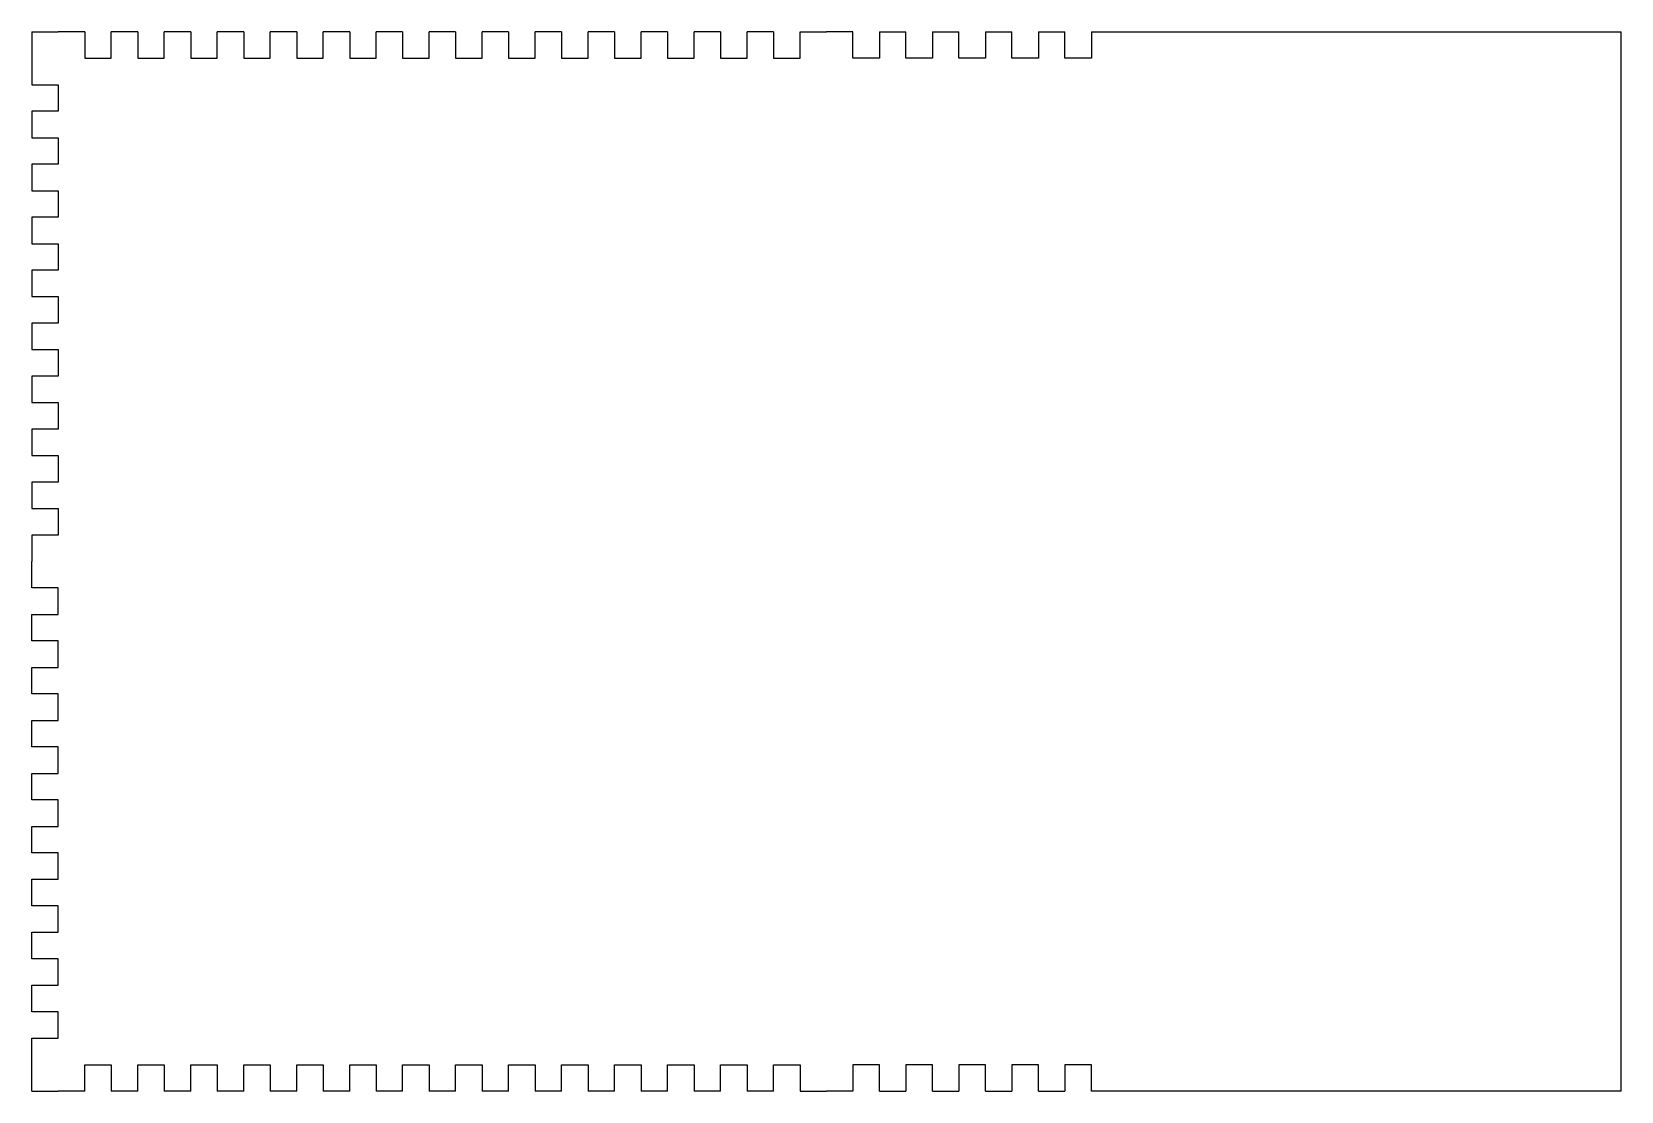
# Model space of a CAD drawing. Header units: millimetres. Extents: x 0 to 300, y -100 to 100.
import ezdxf

# ---------------------------------------------------------------- set-up
doc = ezdxf.new("R2010")
doc.units = ezdxf.units.MM
doc.layers.get('0').update_dxf_attribs({"linetype": 'CONTINUOUS'})

msp = doc.modelspace()

# ---------------------------------------------------------------- linework, layer by layer
for p, q in [((0, 100), (0, 95)), ((0, 100), (5, 100)), ((10, 100), (5, 100)), ((10, 100), (10, 95)), ((15, 95), (15, 100)), ((20, 100), (15, 100)), ((20, 100), (20, 95)), ((25, 95), (25, 100)), ((30, 100), (25, 100)), ((30, 100), (30, 95)), ((35, 95), (35, 100)), ((40, 100), (35, 100)), ((40, 100), (40, 95)), ((45, 95), (45, 100)), ((50, 100), (45, 100)), ((50, 100), (50, 95)), ((60, 100), (55, 100)), ((55, 95), (55, 100)), ((60, 100), (60, 95)), ((65, 95), (65, 100)), ((70, 100), (65, 100)), ((70, 100), (70, 95)), ((75, 95), (75, 100)), ((80, 100), (75, 100)), ((80, 100), (80, 95)), ((85, 95), (85, 100)), ((90, 100), (85, 100)), ((90, 100), (90, 95)), ((95, 95), (95, 100)), ((100, 100), (95, 100)), ((100, 100), (100, 95)), ((105, 95), (105, 100)), ((110, 100), (105, 100)), ((110, 100), (110, 95)), ((115, 95), (115, 100)), ((120, 100), (115, 100)), ((120, 100), (120, 95)), ((125, 95), (125, 100)), ((130, 100), (125, 100)), ((130, 100), (130, 95)), ((135, 95), (135, 100)), ((140, 100), (135, 100)), ((140, 100), (140, 95)), ((145, 100), (150, 100)), ((145, 95), (145, 100)), ((155, 100), (150, 100)), ((155, 95), (155, 100)), ((160, 100), (160, 95)), ((160, 100), (165, 100)), ((165, 95), (165, 100)), ((170, 100), (170, 95)), ((170, 100), (175, 100)), ((175, 95), (175, 100)), ((180, 100), (180, 95)), ((180, 100), (185, 100)), ((185, 95), (185, 100)), ((190, 100), (190, 95)), ((190, 100), (195, 100)), ((195, 95), (195, 100)), ((200, 100), (200, 95)), ((200, 100), (300, 100)), ((300, -100), (300, 100)), ((0, 95), (0, 90)), ((10, 95), (15, 95)), ((20, 95), (25, 95)), ((30, 95), (35, 95)), ((40, 95), (45, 95)), ((50, 95), (55, 95)), ((60, 95), (65, 95)), ((70, 95), (75, 95)), ((80, 95), (85, 95)), ((90, 95), (95, 95)), ((100, 95), (105, 95)), ((110, 95), (115, 95)), ((120, 95), (125, 95)), ((130, 95), (135, 95)), ((140, 95), (145, 95)), ((160, 95), (155, 95)), ((170, 95), (165, 95)), ((180, 95), (175, 95)), ((190, 95), (185, 95)), ((200, 95), (195, 95)), ((0, 90), (5, 90)), ((5, 90), (5, 85)), ((5, 85), (0, 85)), ((0, 85), (0, 80)), ((0, 80), (5, 80)), ((5, 80), (5, 75)), ((0, 75), (0, 70)), ((5, 75), (0, 75)), ((0, 70), (5, 70)), ((5, 70), (5, 65)), ((0, 65), (0, 60)), ((5, 65), (0, 65)), ((0, 60), (5, 60)), ((5, 60), (5, 55)), ((0, 55), (0, 50)), ((5, 55), (0, 55)), ((0, 50), (5, 50)), ((5, 50), (5, 45)), ((0, 45), (0, 40)), ((5, 45), (0, 45)), ((0, 40), (5, 40)), ((5, 40), (5, 35)), ((0, 35), (0, 30)), ((5, 35), (0, 35)), ((0, 30), (5, 30)), ((5, 30), (5, 25)), ((5, 25), (0, 25)), ((0, 25), (0, 20)), ((0, 20), (5, 20)), ((5, 20), (5, 15)), ((5, 15), (0, 15)), ((0, 15), (0, 10)), ((0, 10), (5, 10)), ((5, 10), (5, 5)), ((5, 5), (0, 5)), ((0, 5), (0, 0)), ((0, -5), (0, 0)), ((5, -5), (0, -5)), ((5, -10), (5, -5)), ((0, -15), (0, -10)), ((0, -10), (5, -10)), ((5, -15), (0, -15)), ((5, -20), (5, -15)), ((0, -25), (0, -20)), ((0, -20), (5, -20)), ((5, -25), (0, -25)), ((5, -30), (5, -25)), ((0, -35), (0, -30)), ((0, -30), (5, -30)), ((5, -35), (0, -35)), ((5, -40), (5, -35)), ((0, -45), (0, -40)), ((0, -40), (5, -40)), ((5, -45), (0, -45)), ((5, -50), (5, -45)), ((0, -55), (0, -50)), ((0, -50), (5, -50)), ((5, -55), (0, -55)), ((5, -60), (5, -55)), ((0, -65), (0, -60)), ((0, -60), (5, -60)), ((5, -65), (0, -65)), ((5, -70), (5, -65)), ((0, -75), (0, -70)), ((0, -70), (5, -70)), ((5, -75), (0, -75)), ((5, -80), (5, -75)), ((0, -85), (0, -80)), ((0, -80), (5, -80)), ((5, -85), (0, -85)), ((5, -90), (5, -85)), ((0, -95), (0, -90)), ((0, -90), (5, -90)), ((0, -100), (0, -95)), ((10, -100), (10, -95)), ((10, -95), (15, -95)), ((15, -95), (15, -100)), ((20, -100), (20, -95)), ((20, -95), (25, -95)), ((25, -95), (25, -100)), ((30, -100), (30, -95)), ((30, -95), (35, -95)), ((35, -95), (35, -100)), ((40, -100), (40, -95)), ((40, -95), (45, -95)), ((45, -95), (45, -100)), ((50, -100), (50, -95)), ((50, -95), (55, -95)), ((55, -95), (55, -100)), ((60, -100), (60, -95)), ((60, -95), (65, -95)), ((65, -95), (65, -100)), ((70, -100), (70, -95)), ((70, -95), (75, -95)), ((75, -95), (75, -100)), ((80, -100), (80, -95)), ((80, -95), (85, -95)), ((85, -95), (85, -100)), ((90, -100), (90, -95)), ((90, -95), (95, -95)), ((95, -95), (95, -100)), ((100, -100), (100, -95)), ((100, -95), (105, -95)), ((105, -95), (105, -100)), ((110, -100), (110, -95)), ((110, -95), (115, -95)), ((115, -95), (115, -100)), ((120, -100), (120, -95)), ((120, -95), (125, -95)), ((125, -95), (125, -100)), ((130, -100), (130, -95)), ((130, -95), (135, -95)), ((135, -95), (135, -100)), ((140, -100), (140, -95)), ((140, -95), (145, -95)), ((145, -95), (145, -100)), ((155, -95), (155, -100)), ((160, -95), (155, -95)), ((160, -100), (160, -95)), ((165, -95), (165, -100)), ((170, -95), (165, -95)), ((170, -100), (170, -95)), ((180, -95), (175, -95)), ((175, -95), (175, -100)), ((180, -100), (180, -95)), ((185, -95), (185, -100)), ((190, -95), (185, -95)), ((190, -100), (190, -95)), ((195, -95), (195, -100)), ((200, -95), (195, -95)), ((200, -100), (200, -95)), ((0, -100), (5, -100)), ((10, -100), (5, -100)), ((20, -100), (15, -100)), ((30, -100), (25, -100)), ((40, -100), (35, -100)), ((50, -100), (45, -100)), ((60, -100), (55, -100)), ((70, -100), (65, -100)), ((80, -100), (75, -100)), ((90, -100), (85, -100)), ((100, -100), (95, -100)), ((110, -100), (105, -100)), ((120, -100), (115, -100)), ((130, -100), (125, -100)), ((140, -100), (135, -100)), ((145, -100), (150, -100)), ((155, -100), (150, -100)), ((160, -100), (165, -100)), ((170, -100), (175, -100)), ((180, -100), (185, -100)), ((190, -100), (195, -100)), ((300, -100), (200, -100))]:
    msp.add_line(p, q)

doc.saveas('drawing.dxf')
